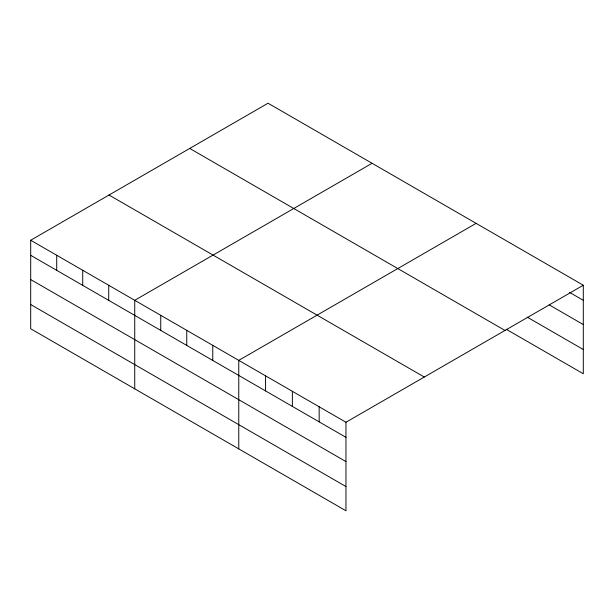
<?xml version="1.0" encoding="UTF-8"?>
<svg xmlns="http://www.w3.org/2000/svg" width="614" height="614" viewBox="0 0 614 614"><rect width="100%" height="100%" fill="white"/><g stroke="black" fill="none" stroke-linecap="round" stroke-linejoin="round"><path stroke-width="0.92" d="M345.958 461.574L345.958 422.255L30.7 240.243L30.7 328.766L345.958 510.779L345.958 461.574L30.7 279.562M506.159 329.219L583.3 373.757L583.3 285.234L268.042 103.221L30.7 240.243M372.076 163.286L134.735 300.307L134.735 388.831M476.111 223.35L238.769 360.372L238.769 448.895M345.958 422.255L583.3 285.234M569.493 292.341L583.3 300.315M549.192 304.859L583.3 324.553M527.272 317.169L583.3 349.519M189.718 148.434L504.977 330.447M109.023 195.029L424.282 377.042M30.7 255.324L345.958 437.337M30.7 304.529L345.958 486.549M319.165 406.79L319.165 421.872M292.364 391.318L292.364 406.399M265.57 375.845L265.57 390.926M212.766 345.36L212.766 360.441M186.756 330.34L186.756 345.421M160.745 315.327L160.745 330.409M108.724 285.295L108.724 300.376M82.721 270.275L82.721 285.356M56.711 255.263L56.711 270.344"/></g></svg>
